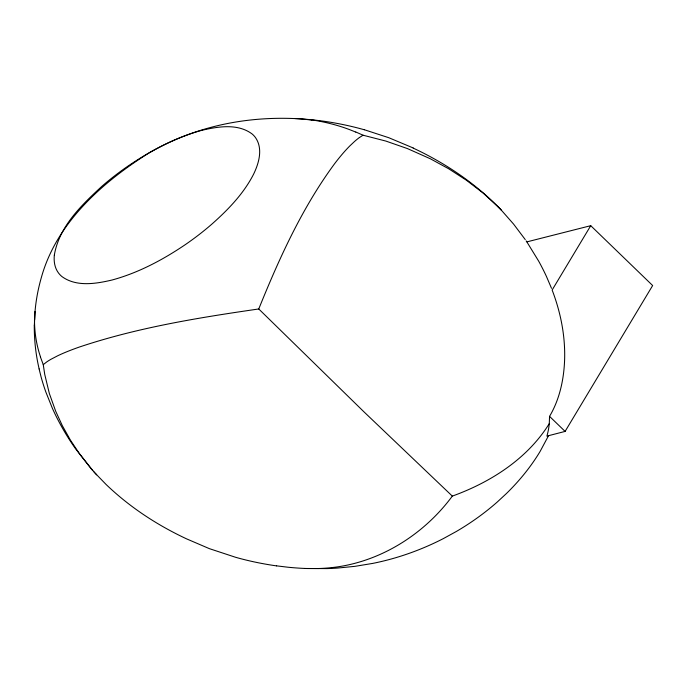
<?xml version="1.0" encoding="UTF-8"?>
<svg xmlns="http://www.w3.org/2000/svg" width="687" height="687" viewBox="0 0 687 687"><rect width="100%" height="100%" fill="white"/><g stroke="black" fill="none" stroke-linecap="round" stroke-linejoin="round"><path stroke-width="1.03" d="M34.359 325.131L35.028 311.632M34.633 319.738L34.977 312.173M34.994 311.967L35.071 311.082A282.469 192.643 -25.2 0 1 41.392 277.368C56.549 222.906 101.985 182.579 148.229 153.433A173.442 118.284 -25.2 0 1 188.59 134.429C232.051 118.396 279.386 114.875 325.063 121.401A357.91 244.1 -25.2 0 1 364.359 129.774M90.203 467.529L79.58 453.927L70.409 440.101L62.311 425.639L55.699 411.264L49.344 393.496L44.732 374.381L43.255 364.66L46.733 361.929A42.354 28.888 -25.2 0 1 51.018 359.258L57.785 355.729A115.82 78.988 -25.2 0 1 66.562 351.864A184.107 125.558 -25.2 0 1 78.79 347.236C137.065 327.63 198.071 317.755 258.75 308.97C279.248 258.286 302.091 207.8 334.681 163.609A199.075 135.768 -25.2 0 1 341.74 154.781A129.311 88.185 -25.2 0 1 349.752 145.988L354.681 141.35A49.318 33.637 -25.2 0 1 359.395 137.555M548.535 435.687L540.154 451.359A195.632 133.424 -25.2 0 1 506.353 493.601L497.371 501.922A189.767 129.422 -25.2 0 1 456.348 531.472L443.338 538.608A189.157 129.001 -25.2 0 1 387.107 560.103A195.348 133.226 -25.2 0 1 372.74 563.4L354.904 566.346L337.274 568.089A248.385 169.397 -25.2 0 1 327.038 568.596L305.638 568.484M306.608 568.518L318.425 568.527A143.531 97.889 -25.2 0 0 337.454 566.895C383.252 560.154 424.978 533.121 452.321 496.108C490.664 482.257 527.401 458.822 549.282 423.63L549.548 416.374C559.596 399.43 563.864 379.619 564.602 360.1A292.009 199.153 -25.2 0 0 564.508 347.124C563.589 327.57 559.124 308.274 552.133 290.017L590.743 225.68L652.65 285.534L565.1 431.41L546.895 436.116A101.513 69.232 -25.2 0 0 549.257 423.63M359.404 137.563L363.037 135.202L385.811 141.058L407.451 148.59L430.32 158.766L448.602 168.727L466.353 180.209L483.15 193.099L497.972 206.701M526.835 241.893L590.743 225.68M304.659 568.441L306.23 568.501M311.632 120.053L301.851 118.98A176.336 120.259 -25.2 0 0 295.204 118.559M276.612 565.856L287.638 567.187A295.513 201.54 -25.2 0 0 304.659 568.441M364.385 129.749L388.773 137.709L413.231 147.98M355.806 131.998L363.037 135.202M452.321 496.108L363.947 411.831L258.75 308.97M549.548 416.374L565.1 431.41M497.895 206.615L498.848 207.586M499.277 208.032L493.816 202.571A509.119 347.218 -25.2 0 0 413.145 148.074M498.899 207.637L499.715 208.479M499.397 208.152L500.145 208.925M499.896 208.659L500.574 209.372M500.385 209.174L501.003 209.827M500.883 209.69L501.433 210.274M501.373 210.205L513.55 224.056L525.246 239.574M94.986 473.008L106.047 484.429A509.119 347.218 -25.2 0 0 186.718 538.926L209.415 548.664L235.478 557.251A356.304 243 -25.2 0 0 276.595 565.89M96.661 474.837L93.501 471.359M94.033 471.943L90.572 468.027M92.736 470.475L75.69 448.954A518.986 353.942 -25.2 0 1 52.487 408.55L45.909 392.174A439.594 299.798 -25.2 0 1 41.194 377.326L39.09 368.928M526.13 240.862L526.482 241.377M527.015 242.15L538.634 261.077A506.242 345.26 -25.2 0 1 546.457 276.492L551.498 288.282M43.255 364.66L40.396 356.862M39.142 368.91A367.691 250.764 -25.2 0 1 34.273 325.149M311.718 119.899A222.811 151.956 -25.2 0 1 355.711 132.102M40.481 356.828A232.404 158.499 -25.2 0 1 34.487 319.764M54.333 255.1C53.68 261.197 54.642 267.715 58.335 272.756A41.512 28.313 -25.2 0 0 61.942 276.578C76.334 287.08 95.802 283.817 111.964 280.038C138.31 272.902 162.716 259.901 185.232 244.684A215.598 147.035 -25.2 0 0 195.778 237.118A214.275 146.133 -25.2 0 0 211.862 224.125C228.084 209.741 243.593 193.76 253.546 174.275C258.922 163.231 263.155 148.71 255.538 137.658A41.529 28.322 -25.2 0 0 252 133.879C237.65 123.274 218.131 126.537 201.952 130.298C175.46 137.46 150.917 150.556 128.289 165.893A215.572 147.018 -25.2 0 0 118.233 173.107A214.267 146.125 -25.2 0 0 101.968 186.237C81.564 205.052 59.134 226.495 54.333 255.1"/></g></svg>
